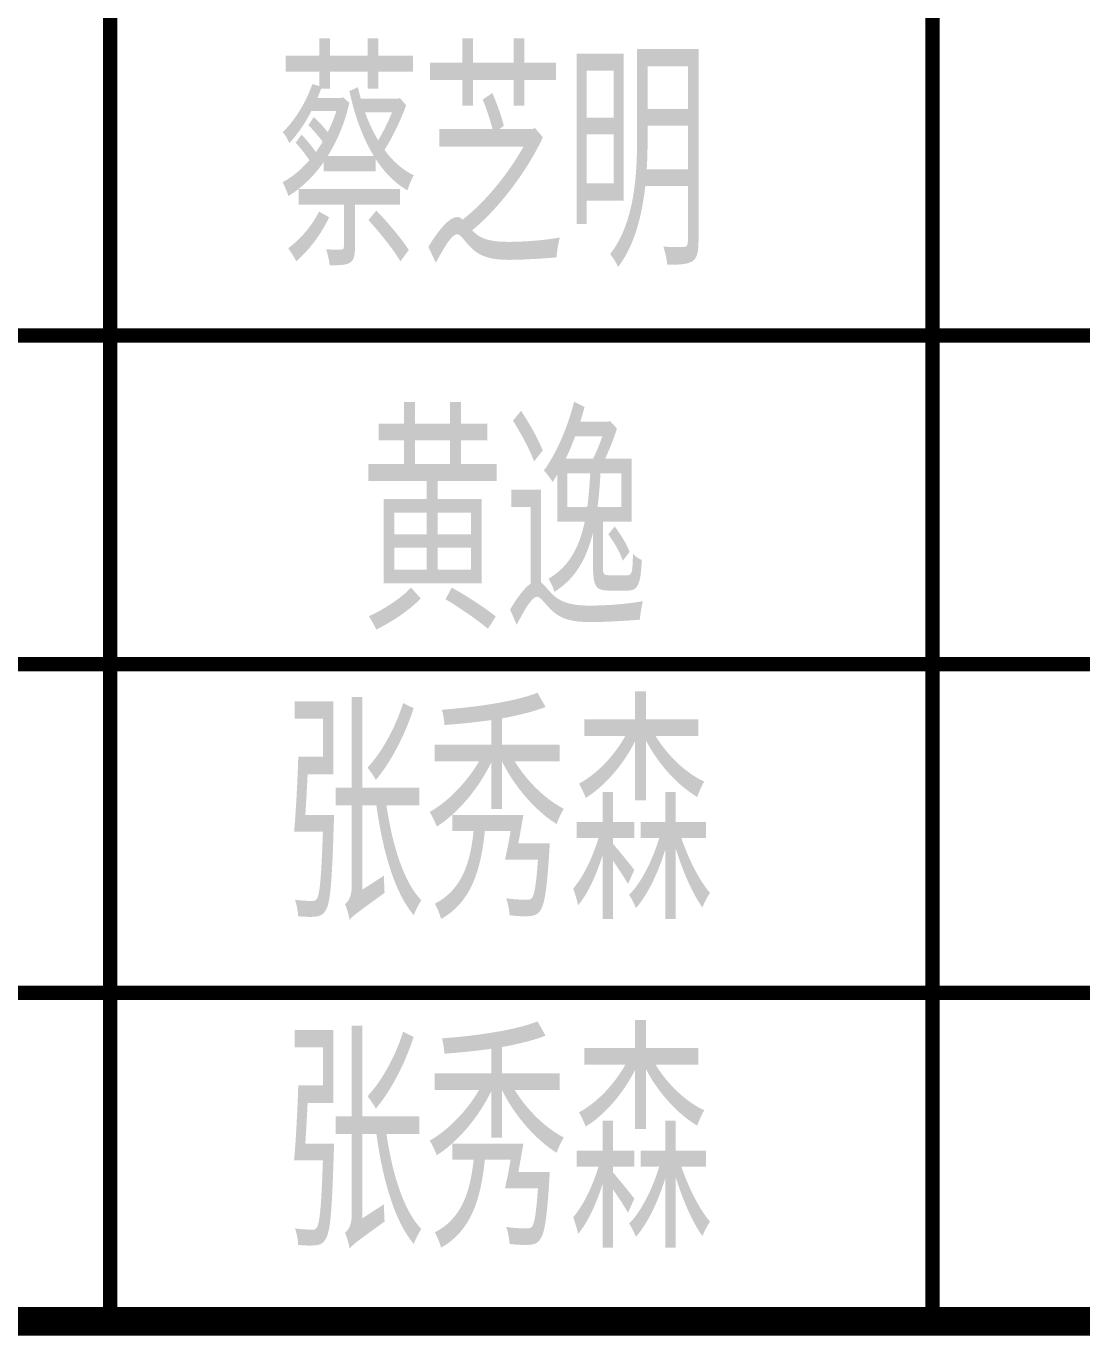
# Model space of a CAD drawing. Extents: x 1188826 to 1909461, y 608442 to 1651179.
# Drawn here: x 1869651 to 1872219, y 1351709 to 1354897 of the extents above; entities that cross this region are included whole.
import ezdxf

# ---------------------------------------------------------------- set-up
doc = ezdxf.new("R2010")
doc.units = 0
doc.header["$LTSCALE"] = 1000
doc.header["$MEASUREMENT"] = 0
doc.layers.add('WALL', color=9, linetype='Continuous', lineweight=40)
doc.layers.add('图框', color=140, linetype='Continuous')
doc.layers.add('图签文字', color=147, linetype='Continuous')
doc.styles.add('建筑图签-2', font='TXT.shx', dxfattribs={"width": 0.5, "bigfont": 'HZTXT.shx'})

# ---------------------------------------------------------------- blocks, each defined once
blk = doc.blocks.new('1241241231')
at = {"layer": '图框'}
for points, const_width in [([(2499.5, 6800.3), (2500, 13200.3)], 35), ([(4500, 6800.3), (4500, 13200.3)], 35), ([(0, 9200.3), (7000, 9200.3)], 35), ([(0, 8400.3), (7000, 8400.3)], 35), ([(0, 7600.3), (7000, 7600.3)], 35), ([(0, 6800.3), (7000, 6800.3)], 70)]:
    blk.add_lwpolyline(points, dxfattribs=dict(at, const_width=const_width))
at = {"layer": '图签文字', "color": 1, "style": '建筑图签-2', "width": 0.7}
for s, p in [('蔡芝明', (2906.2, 9370.9)), ('黄逸', (3108.2, 8486.2)), ('张秀森', (2916.3, 7780.4)), ('张秀森', (2916.3, 6980.4))]:
    blk.add_text(s, height=500, dxfattribs=at).set_placement(p)

msp = doc.modelspace()

# ---------------------------------------------------------------- block references
at = {"layer": 'WALL'}
msp.add_blockref('1241241231', (1867355.8, 1344943.8), dxfattribs=at)

doc.saveas('drawing.dxf')
